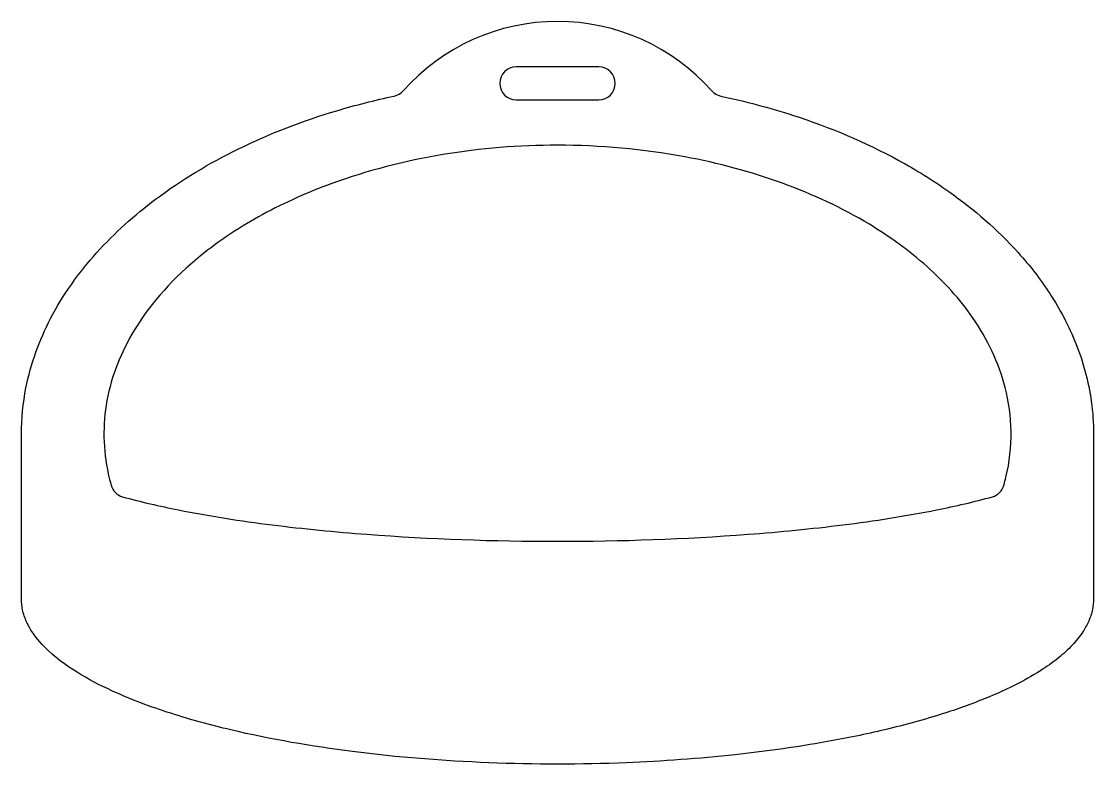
# Model space of a CAD drawing. Header units: millimetres. Extents: x -65 to 65, y -40 to 50.
import ezdxf

# ---------------------------------------------------------------- set-up
doc = ezdxf.new("R2010")
doc.units = ezdxf.units.MM
doc.layers.get('0').update_dxf_attribs({"linetype": 'CONTINUOUS'})

msp = doc.modelspace()

# ---------------------------------------------------------------- linework, layer by layer
for p, q in [((-65, -20), (-65, 0)), ((65, 0), (65, -20))]:
    msp.add_line(p, q)
msp.add_lwpolyline([(5, 44.5), (-5, 44.5, 1), (-5, 40.5), (5, 40.5, 1)], format="xyb", close=True)
for centre, radius, start, end in [((0, 25), 25, 41.5723, 138.4277), ((-20.2, 42.92), 2, 281.9365, 318.4277), ((20.2, 42.92), 2, 221.5723, 258.0635), ((-52.2, -5.67), 2, 195.8395, 254.4873), ((52.2, -5.67), 2, 285.5127, 344.1605)]:
    msp.add_arc(centre, radius, start, end)
for points, knots in [([(-65, 0), (-65, 1.88), (-64.81, 3.75), (-63.87, 8.53), (-62.83, 11.36), (-59.95, 16.91), (-58.03, 19.58), (-53.7, 24.38), (-51.3, 26.53), (-45.59, 30.81), (-42.2, 32.83), (-34.85, 36.44), (-30.85, 37.96), (-24.47, 39.87), (-22.14, 40.46), (-19.79, 40.96)], [33.026897, 33.026897, 33.026897, 33.026897, 33.5505, 33.5505, 34.388266, 34.388266, 35.316421, 35.316421, 36.239629, 36.239629, 37.380704, 37.380704, 38.627815, 38.627815, 39.332441, 39.332441, 39.332441, 39.332441]), ([(19.79, 40.96), (22.76, 40.33), (25.71, 39.55), (33, 37.19), (37.29, 35.39), (43.47, 32.02), (45.51, 30.76), (50.5, 27.23), (53.35, 24.78), (57.25, 20.44), (58.54, 18.79), (60.93, 15.13), (62, 13.09), (63.75, 8.72), (64.39, 6.37), (64.91, 2.65), (65, 1.33), (65, 0)], [26.721352, 26.721352, 26.721352, 26.721352, 27.613524, 27.613524, 28.96619, 28.96619, 29.661646, 29.661646, 30.737372, 30.737372, 31.332697, 31.332697, 31.979695, 31.979695, 32.65701, 32.65701, 33.026897, 33.026897, 33.026897, 33.026897]), ([(54.12, -6.22), (54.22, -5.89), (54.3, -5.56), (54.82, -3.4), (55.03, -1.53), (54.97, 2.12), (54.73, 3.9), (53.51, 8.64), (52.14, 11.5), (48.77, 16.37), (46.89, 18.44), (42.66, 22.21), (40.3, 23.92), (34.5, 27.41), (30.95, 29.06), (23.45, 31.78), (19.48, 32.84), (10.36, 34.54), (5.18, 35), (0, 35), (-4.66, 35), (-9.32, 34.63), (-18.49, 33.1), (-23.01, 31.95), (-30.25, 29.31), (-33.06, 28.06), (-38.42, 25.15), (-40.97, 23.48), (-46.46, 19.01), (-49.24, 16.01), (-52.91, 9.96), (-54.08, 7.06), (-55.17, 1.12), (-55.11, -1.91), (-54.37, -5.3), (-54.25, -5.76), (-54.12, -6.22)], [21.726454, 21.726454, 21.726454, 21.726454, 21.837583, 21.837583, 22.447895, 22.447895, 23.031466, 23.031466, 24.04098, 24.04098, 24.921024, 24.921024, 25.826116, 25.826116, 27.031189, 27.031189, 28.292343, 28.292343, 29.882364, 29.882364, 29.882364, 31.312083, 31.312083, 32.741801, 32.741801, 33.690053, 33.690053, 34.638304, 34.638304, 35.912141, 35.912141, 36.908835, 36.908835, 37.883435, 37.883435, 38.038101, 38.038101, 38.038101, 38.038101]), ([(-52.74, -7.6), (-50.52, -8.22), (-48.25, -8.74), (-42.22, -9.94), (-38.42, -10.53), (-30.78, -11.49), (-26.95, -11.86), (-15.43, -12.73), (-7.72, -13), (0, -13), (7.72, -13), (15.43, -12.73), (26.95, -11.86), (30.78, -11.49), (38.42, -10.53), (42.22, -9.94), (48.25, -8.74), (50.52, -8.22), (52.74, -7.6)], [1.305183, 1.305183, 1.305183, 1.305183, 2.016205, 2.016205, 3.181, 3.181, 4.345795, 4.345795, 6.675391, 6.675391, 6.675391, 9.004987, 9.004987, 10.169782, 10.169782, 11.334578, 11.334578, 12.045599, 12.045599, 12.045599, 12.045599]), ([(65, -20), (65, -20.42), (64.96, -20.85), (64.77, -21.76), (64.61, -22.23), (64.21, -23.14), (63.97, -23.57), (63.33, -24.55), (62.9, -25.07), (61.9, -26.14), (61.31, -26.66), (60.01, -27.71), (59.29, -28.22), (57.54, -29.33), (56.51, -29.9), (54.11, -31.11), (52.74, -31.71), (49.57, -32.97), (47.78, -33.58), (43.6, -34.87), (41.21, -35.49), (36.5, -36.57), (34.19, -37.03), (28.44, -38.02), (25, -38.5), (17.15, -39.34), (12.74, -39.66), (2.79, -40.06), (-2.76, -40.06), (-13.84, -39.62), (-19.37, -39.18), (-29.82, -37.85), (-34.74, -37.01), (-42.06, -35.28), (-44.49, -34.62), (-49.32, -33.07), (-51.71, -32.19), (-55.48, -30.45), (-56.89, -29.72), (-59.63, -28.01), (-60.98, -27.05), (-62.99, -25.01), (-63.74, -24.09), (-64.51, -22.48), (-64.7, -22), (-64.88, -21.24), (-64.92, -21), (-64.98, -20.51), (-65, -20.25), (-65, -20)], [0, 0, 0, 0, 0.085197, 0.085197, 0.193147, 0.193147, 0.306477, 0.306477, 0.474399, 0.474399, 0.682928, 0.682928, 0.927132, 0.927132, 1.260483, 1.260483, 1.693838, 1.693838, 2.248875, 2.248875, 2.974586, 2.974586, 3.672264, 3.672264, 4.702118, 4.702118, 6.013092, 6.013092, 7.66431, 7.66431, 9.307422, 9.307422, 10.787728, 10.787728, 11.527879, 11.527879, 12.26803, 12.26803, 12.721307, 12.721307, 13.174583, 13.174583, 13.465893, 13.465893, 13.578966, 13.578966, 13.629702, 13.629702, 13.680439, 13.680439, 13.680439, 13.680439])]:
    msp.add_open_spline(points, degree=3, knots=knots)

doc.saveas('drawing.dxf')
